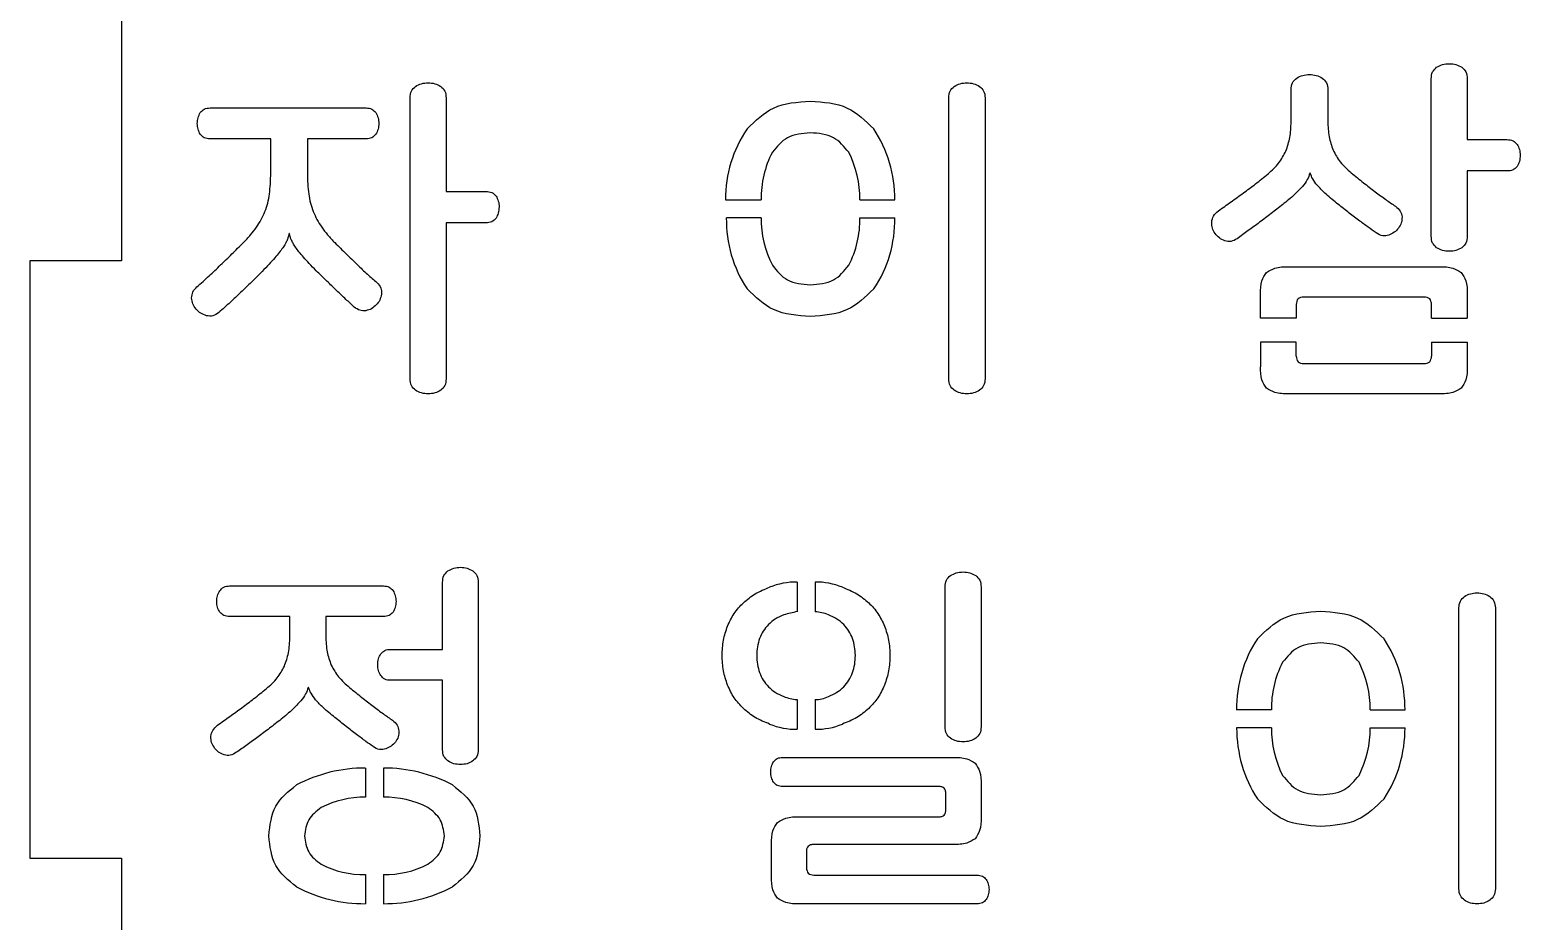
# Model space of a CAD drawing. Header units: millimetres. Extents: x 0 to 106, y 0 to 113.
# Drawn here: x 0 to 49.65, y 27.94 to 57.65 of the extents above; entities that cross this region are included whole.
import ezdxf

# ---------------------------------------------------------------- set-up
doc = ezdxf.new("R2010")
doc.units = ezdxf.units.MM
doc.layers.get('0').update_dxf_attribs({"linetype": 'CONTINUOUS'})

msp = doc.modelspace()

# ---------------------------------------------------------------- linework, layer by layer
for p, q in [((3.05, 61.05), (3.05, 49.95)), ((42.02, 54.58), (42.02, 55.66)), ((43.244, 55.66), (43.244, 54.604)), ((46.688, 50.776), (46.688, 56.02)), ((47.888, 56.02), (47.888, 53.992)), ((12.67, 46.024), (12.67, 55.384)), ((13.87, 55.384), (13.87, 52.264)), ((30.612, 46.024), (30.612, 55.384)), ((31.824, 55.384), (31.824, 46.024)), ((6.01, 55.048), (11.206, 55.048)), ((8.026, 54.016), (6.01, 54.016)), ((8.026, 52.888), (8.026, 54.016)), ((11.206, 54.016), (9.25, 54.016)), ((9.25, 54.016), (9.25, 52.888)), ((47.888, 53.992), (49.208, 53.992)), ((42.656, 52.876), (42.644, 52.876)), ((49.208, 52.948), (47.888, 52.948)), ((47.888, 52.948), (47.888, 50.776)), ((13.87, 52.264), (15.19, 52.264)), ((23.179, 51.988), (24.366, 51.988)), ((27.654, 51.988), (28.815, 51.988)), ((15.19, 51.22), (13.87, 51.22)), ((13.87, 51.22), (13.87, 46.024)), ((24.366, 51.388), (23.205, 51.388)), ((27.654, 51.388), (28.815, 51.388)), ((8.65, 50.86), (8.638, 50.86)), ((3.05, 49.95), (0, 49.95)), ((0, 49.95), (0, 30.05)), ((41.924, 49.756), (46.964, 49.756)), ((41, 48.038), (41, 48.856)), ((46.448, 48.748), (42.44, 48.748)), ((47.888, 48.856), (47.888, 48.038)), ((42.188, 48.496), (42.188, 48.038)), ((46.7, 48.038), (46.7, 48.496)), ((42.188, 48.038), (41, 48.038)), ((46.7, 48.038), (47.888, 48.038)), ((42.188, 47.238), (41, 47.238)), ((41, 47.238), (41, 46.42)), ((42.188, 46.78), (42.188, 47.238)), ((46.7, 47.238), (47.888, 47.238)), ((46.7, 47.238), (46.7, 46.78)), ((47.888, 47.238), (47.888, 46.42)), ((42.44, 46.528), (46.448, 46.528)), ((46.964, 45.52), (41.924, 45.52)), ((13.75, 37.004), (13.75, 39.236)), ((14.938, 39.236), (14.938, 33.656)), ((25.56, 39.249), (25.56, 38.26)), ((26.16, 39.249), (26.16, 38.26)), ((6.658, 39.116), (11.782, 39.116)), ((30.492, 34.424), (30.492, 39.08)), ((31.692, 39.08), (31.692, 34.424)), ((47.612, 29.024), (47.612, 38.384)), ((48.824, 38.384), (48.824, 29.024)), ((8.662, 38.096), (6.658, 38.096)), ((8.662, 37.424), (8.662, 38.096)), ((11.782, 38.096), (9.862, 38.096)), ((9.862, 38.096), (9.862, 37.448)), ((12.022, 37.004), (13.75, 37.004)), ((13.75, 35.972), (12.022, 35.972)), ((13.75, 33.656), (13.75, 35.972)), ((9.286, 35.732), (9.274, 35.732)), ((25.56, 35.328), (25.56, 34.339)), ((26.16, 35.328), (26.16, 34.339)), ((41.366, 34.988), (40.205, 34.988)), ((44.654, 34.988), (45.815, 34.988)), ((41.366, 34.388), (40.205, 34.388)), ((44.654, 34.388), (45.815, 34.388)), ((25.08, 33.404), (30.768, 33.404)), ((11.182, 33.049), (11.182, 32.08)), ((11.782, 33.049), (11.782, 32.08)), ((30.264, 32.432), (25.08, 32.432)), ((31.692, 32.504), (31.692, 31.4)), ((30.516, 31.676), (30.516, 32.192)), ((25.632, 31.424), (30.264, 31.424)), ((24.708, 29.42), (24.708, 30.524)), ((30.768, 30.5), (26.124, 30.5)), ((0, 30.05), (3.05, 30.05)), ((3.05, 30.05), (3.05, 19.95)), ((25.872, 30.248), (25.872, 29.732)), ((11.182, 29.496), (11.182, 28.527)), ((11.782, 29.496), (11.782, 28.527)), ((26.124, 29.48), (31.56, 29.48)), ((31.56, 28.52), (25.632, 28.52))]:
    msp.add_line(p, q)
for centre, radius, start, end in [((27.311, 52.029), 4.131, 145.6908, 180.5723), ((24.518, 52.009), 4.297, -0.2751, 33.143), ((27.576, 52.071), 3.21, 152.1157, 181.4732), ((24.268, 52.029), 3.385, -0.6985, 27.1096), ((27.358, 51.316), 4.154, 179.0106, 213.5962), ((27.718, 51.339), 3.352, 179.1615, 207.2496), ((24.41, 51.313), 3.244, -27.7284, 1.3173), ((24.757, 51.297), 4.059, -34.1531, 1.2852), ((25.546, 36.853), 2.396, 89.676, 112.0251), ((26.172, 36.846), 2.403, 68.0102, 90.2888), ((26.52, 33.17), 5.18, 100.6747, 105.7206), ((26.077, 36.906), 1.356, 67.1235, 86.4813), ((44.423, 35.041), 4.219, 146.6794, 180.7138), ((41.537, 35.014), 4.278, -0.3519, 33.2198), ((44.622, 35.06), 3.257, 152.3289, 181.2601), ((41.245, 35.024), 3.409, -0.6019, 27.013), ((25.716, 36.994), 1.673, 248.9708, 264.634), ((26.15, 36.367), 1.039, 270.5244, 295.8707), ((25.535, 36.676), 2.337, 247.6911, 270.6079), ((26.19, 36.648), 2.309, 269.2524, 292.4486), ((44.565, 34.377), 4.36, 179.855, 212.7518), ((44.763, 34.349), 3.397, 179.3489, 207.0622), ((41.281, 34.344), 3.373, -27.1607, 0.7496), ((41.523, 34.366), 4.292, -33.1624, 0.2945), ((11.177, 28.097), 4.951, 89.9381, 117.5833), ((11.788, 28.102), 4.947, 62.4037, 90.0748), ((11.159, 28.891), 3.189, 89.584, 117.099), ((11.817, 28.891), 3.189, 63.1287, 90.62), ((11.147, 32.684), 3.189, 243.1265, 270.6223), ((11.819, 32.676), 3.181, 269.3415, 296.9097), ((11.138, 33.322), 4.795, 241.9566, 270.522), ((11.8, 33.426), 4.899, 269.7862, 297.7352)]:
    msp.add_arc(centre, radius, start, end)
for points, knots in [([(42.206, 56.044), (42.271, 56.079), (42.404, 56.151), (42.555, 56.159), (42.632, 56.164)], [0, 0, 0, 0, 0.02188613, 0.04473394, 0.04473394, 0.04473394, 0.04473394]), ([(42.632, 56.164), (42.709, 56.159), (42.86, 56.151), (42.993, 56.079), (43.058, 56.044)], [0, 0, 0, 0, 0.02284782, 0.044734, 0.044734, 0.044734, 0.044734]), ([(46.688, 56.02), (46.694, 56.101), (46.704, 56.253), (46.816, 56.356), (46.868, 56.404)], [0, 0, 0, 0, 0.0232398, 0.04387011, 0.04387011, 0.04387011, 0.04387011]), ([(46.868, 56.404), (46.932, 56.439), (47.062, 56.511), (47.211, 56.52), (47.288, 56.524)], [0, 0, 0, 0, 0.02147672, 0.04417588, 0.04417588, 0.04417588, 0.04417588]), ([(47.288, 56.524), (47.365, 56.52), (47.514, 56.511), (47.644, 56.439), (47.708, 56.404)], [0, 0, 0, 0, 0.02269916, 0.04417588, 0.04417588, 0.04417588, 0.04417588]), ([(47.708, 56.404), (47.76, 56.356), (47.872, 56.253), (47.882, 56.101), (47.888, 56.02)], [0, 0, 0, 0, 0.02063028, 0.04387009, 0.04387009, 0.04387009, 0.04387009]), ([(12.67, 55.384), (12.676, 55.465), (12.686, 55.617), (12.798, 55.72), (12.85, 55.768)], [0, 0, 0, 0, 0.02323984, 0.04387017, 0.04387017, 0.04387017, 0.04387017]), ([(12.85, 55.768), (12.914, 55.803), (13.044, 55.875), (13.193, 55.884), (13.27, 55.888)], [0, 0, 0, 0, 0.02147674, 0.04417583, 0.04417583, 0.04417583, 0.04417583]), ([(13.27, 55.888), (13.347, 55.884), (13.496, 55.875), (13.626, 55.803), (13.69, 55.768)], [0, 0, 0, 0, 0.02269916, 0.04417584, 0.04417584, 0.04417584, 0.04417584]), ([(13.69, 55.768), (13.742, 55.72), (13.854, 55.617), (13.864, 55.465), (13.87, 55.384)], [0, 0, 0, 0, 0.02063029, 0.04387014, 0.04387014, 0.04387014, 0.04387014]), ([(30.612, 55.384), (30.618, 55.465), (30.629, 55.618), (30.744, 55.72), (30.798, 55.768)], [0, 0, 0, 0, 0.02326936, 0.04419689, 0.04419689, 0.04419689, 0.04419689]), ([(30.798, 55.768), (30.862, 55.803), (30.991, 55.874), (31.138, 55.883), (31.212, 55.888)], [0, 0, 0, 0, 0.02161299, 0.04356894, 0.04356894, 0.04356894, 0.04356894]), ([(31.212, 55.888), (31.289, 55.883), (31.44, 55.875), (31.573, 55.803), (31.638, 55.768)], [0, 0, 0, 0, 0.02284781, 0.0447339, 0.0447339, 0.0447339, 0.0447339]), ([(31.638, 55.768), (31.692, 55.72), (31.807, 55.618), (31.818, 55.465), (31.824, 55.384)], [0, 0, 0, 0, 0.02092757, 0.04419693, 0.04419693, 0.04419693, 0.04419693]), ([(42.02, 55.66), (42.026, 55.741), (42.037, 55.894), (42.152, 55.996), (42.206, 56.044)], [0, 0, 0, 0, 0.02326932, 0.04419684, 0.04419684, 0.04419684, 0.04419684]), ([(43.058, 56.044), (43.112, 55.996), (43.227, 55.894), (43.238, 55.741), (43.244, 55.66)], [0, 0, 0, 0, 0.02092752, 0.04419684, 0.04419684, 0.04419684, 0.04419684]), ([(23.898, 54.358), (24.173, 54.626), (24.757, 55.193), (25.573, 55.247), (26.004, 55.276)], [0, 0, 0, 0, 0.1115365, 0.2365118, 0.2365118, 0.2365118, 0.2365118]), ([(26.004, 55.276), (26.435, 55.247), (27.253, 55.192), (27.839, 54.626), (28.116, 54.358)], [0, 0, 0, 0, 0.1251227, 0.2370136, 0.2370136, 0.2370136, 0.2370136]), ([(5.578, 54.532), (5.582, 54.597), (5.589, 54.725), (5.65, 54.837), (5.68, 54.892)], [0, 0, 0, 0, 0.01936859, 0.03782836, 0.03782836, 0.03782836, 0.03782836]), ([(5.68, 54.892), (5.721, 54.937), (5.809, 55.034), (5.94, 55.043), (6.01, 55.048)], [0, 0, 0, 0, 0.01775139, 0.03778467, 0.03778467, 0.03778467, 0.03778467]), ([(11.206, 55.048), (11.272, 55.043), (11.4, 55.033), (11.484, 54.937), (11.524, 54.892)], [0, 0, 0, 0, 0.01915132, 0.03667822, 0.03667822, 0.03667822, 0.03667822]), ([(11.524, 54.892), (11.554, 54.837), (11.615, 54.725), (11.622, 54.597), (11.626, 54.532)], [0, 0, 0, 0, 0.01845975, 0.03782834, 0.03782834, 0.03782834, 0.03782834]), ([(5.68, 54.172), (5.65, 54.227), (5.589, 54.339), (5.582, 54.467), (5.578, 54.532)], [0, 0, 0, 0, 0.01845977, 0.03782836, 0.03782836, 0.03782836, 0.03782836]), ([(6.01, 54.016), (5.94, 54.021), (5.809, 54.03), (5.721, 54.127), (5.68, 54.172)], [0, 0, 0, 0, 0.02003328, 0.03778471, 0.03778471, 0.03778471, 0.03778471]), ([(11.524, 54.172), (11.484, 54.127), (11.4, 54.031), (11.272, 54.021), (11.206, 54.016)], [0, 0, 0, 0, 0.01752695, 0.03667826, 0.03667826, 0.03667826, 0.03667826]), ([(11.626, 54.532), (11.622, 54.467), (11.615, 54.339), (11.554, 54.227), (11.524, 54.172)], [0, 0, 0, 0, 0.01936859, 0.03782836, 0.03782836, 0.03782836, 0.03782836]), ([(26.004, 54.22), (25.733, 54.199), (25.218, 54.159), (24.892, 53.761), (24.738, 53.572)], [0, 0, 0, 0, 0.0777563, 0.1478795, 0.1478795, 0.1478795, 0.1478795]), ([(27.282, 53.572), (27.127, 53.761), (26.798, 54.161), (26.278, 54.2), (26.004, 54.22)], [0, 0, 0, 0, 0.0703398, 0.1489765, 0.1489765, 0.1489765, 0.1489765]), ([(41.846, 53.614), (41.897, 53.762), (42.004, 54.075), (42.014, 54.406), (42.02, 54.58)], [0, 0, 0, 0, 0.04671001, 0.09864252, 0.09864252, 0.09864252, 0.09864252]), ([(43.244, 54.604), (43.249, 54.43), (43.26, 54.101), (43.367, 53.791), (43.418, 53.644)], [0, 0, 0, 0, 0.05178307, 0.09806116, 0.09806116, 0.09806116, 0.09806116]), ([(43.418, 53.644), (43.491, 53.508), (43.645, 53.218), (43.893, 53.002), (44.024, 52.888)], [0, 0, 0, 0, 0.04597078, 0.09762593, 0.09762593, 0.09762593, 0.09762593]), ([(49.208, 53.992), (49.281, 53.988), (49.416, 53.98), (49.508, 53.881), (49.55, 53.836)], [0, 0, 0, 0, 0.02091681, 0.03889499, 0.03889499, 0.03889499, 0.03889499]), ([(49.55, 53.836), (49.58, 53.781), (49.641, 53.669), (49.648, 53.541), (49.652, 53.476)], [0, 0, 0, 0, 0.01845975, 0.03782831, 0.03782831, 0.03782831, 0.03782831]), ([(41.252, 52.852), (41.38, 52.967), (41.624, 53.186), (41.775, 53.476), (41.846, 53.614)], [0, 0, 0, 0, 0.05112555, 0.09732802, 0.09732802, 0.09732802, 0.09732802]), ([(49.652, 53.476), (49.649, 53.405), (49.643, 53.271), (49.58, 53.153), (49.55, 53.098)], [0, 0, 0, 0, 0.02100536, 0.03960175, 0.03960175, 0.03960175, 0.03960175]), ([(7.984, 52.18), (7.996, 52.291), (8.022, 52.526), (8.025, 52.763), (8.026, 52.888)], [0, 0, 0, 0, 0.03344867, 0.07096336, 0.07096336, 0.07096336, 0.07096336]), ([(9.25, 52.888), (9.251, 52.763), (9.254, 52.526), (9.28, 52.291), (9.292, 52.18)], [0, 0, 0, 0, 0.03751466, 0.07096336, 0.07096336, 0.07096336, 0.07096336]), ([(40.43, 52.216), (40.566, 52.316), (40.846, 52.521), (41.114, 52.74), (41.252, 52.852)], [0, 0, 0, 0, 0.0507002, 0.1039477, 0.1039477, 0.1039477, 0.1039477]), ([(42.644, 52.876), (42.619, 52.803), (42.563, 52.641), (42.457, 52.506), (42.398, 52.432)], [0, 0, 0, 0, 0.02295201, 0.05108051, 0.05108051, 0.05108051, 0.05108051]), ([(42.89, 52.474), (42.835, 52.542), (42.736, 52.664), (42.681, 52.811), (42.656, 52.876)], [0, 0, 0, 0, 0.02601625, 0.04677594, 0.04677594, 0.04677594, 0.04677594]), ([(44.024, 52.888), (44.159, 52.777), (44.42, 52.563), (44.687, 52.357), (44.816, 52.258)], [0, 0, 0, 0, 0.0525696, 0.1012069, 0.1012069, 0.1012069, 0.1012069]), ([(49.55, 53.098), (49.507, 53.054), (49.414, 52.959), (49.28, 52.952), (49.208, 52.948)], [0, 0, 0, 0, 0.01768858, 0.03857794, 0.03857794, 0.03857794, 0.03857794]), ([(7.834, 51.598), (7.867, 51.691), (7.936, 51.88), (7.968, 52.079), (7.984, 52.18)], [0, 0, 0, 0, 0.02950467, 0.06021696, 0.06021696, 0.06021696, 0.06021696]), ([(9.292, 52.18), (9.308, 52.079), (9.34, 51.88), (9.409, 51.691), (9.442, 51.598)], [0, 0, 0, 0, 0.03071228, 0.06021696, 0.06021696, 0.06021696, 0.06021696]), ([(15.19, 52.264), (15.262, 52.26), (15.396, 52.253), (15.489, 52.158), (15.532, 52.114)], [0, 0, 0, 0, 0.02088936, 0.03857796, 0.03857796, 0.03857796, 0.03857796]), ([(39.596, 51.616), (39.737, 51.718), (40.015, 51.918), (40.293, 52.118), (40.43, 52.216)], [0, 0, 0, 0, 0.0523294, 0.1027403, 0.1027403, 0.1027403, 0.1027403]), ([(42.398, 52.432), (42.312, 52.34), (42.11, 52.123), (41.878, 51.938), (41.744, 51.832)], [0, 0, 0, 0, 0.03765716, 0.08885991, 0.08885991, 0.08885991, 0.08885991]), ([(43.532, 51.88), (43.4, 51.988), (43.173, 52.173), (42.973, 52.386), (42.89, 52.474)], [0, 0, 0, 0, 0.05126623, 0.08754328, 0.08754328, 0.08754328, 0.08754328]), ([(44.816, 52.258), (44.934, 52.169), (45.158, 52.002), (45.39, 51.846), (45.5, 51.772)], [0, 0, 0, 0, 0.044312, 0.08392021, 0.08392021, 0.08392021, 0.08392021]), ([(15.532, 52.114), (15.562, 52.06), (15.624, 51.946), (15.631, 51.816), (15.634, 51.748)], [0, 0, 0, 0, 0.01832335, 0.03843566, 0.03843566, 0.03843566, 0.03843566]), ([(15.634, 51.748), (15.63, 51.68), (15.624, 51.548), (15.562, 51.432), (15.532, 51.376)], [0, 0, 0, 0, 0.02026111, 0.03899434, 0.03899434, 0.03899434, 0.03899434]), ([(41.744, 51.832), (41.614, 51.73), (41.358, 51.53), (41.098, 51.334), (40.97, 51.238)], [0, 0, 0, 0, 0.04959762, 0.09756807, 0.09756807, 0.09756807, 0.09756807]), ([(44.27, 51.31), (44.151, 51.4), (43.904, 51.588), (43.659, 51.78), (43.532, 51.88)], [0, 0, 0, 0, 0.04473168, 0.09325058, 0.09325058, 0.09325058, 0.09325058]), ([(45.5, 51.772), (45.56, 51.723), (45.674, 51.63), (45.702, 51.486), (45.716, 51.418)], [0, 0, 0, 0, 0.0223822, 0.04264113, 0.04264113, 0.04264113, 0.04264113]), ([(7.552, 51.076), (7.607, 51.16), (7.716, 51.326), (7.795, 51.508), (7.834, 51.598)], [0, 0, 0, 0, 0.03009955, 0.05942369, 0.05942369, 0.05942369, 0.05942369]), ([(9.442, 51.598), (9.481, 51.508), (9.56, 51.326), (9.669, 51.16), (9.724, 51.076)], [0, 0, 0, 0, 0.02932408, 0.05942367, 0.05942367, 0.05942367, 0.05942367]), ([(15.532, 51.376), (15.49, 51.331), (15.398, 51.232), (15.263, 51.224), (15.19, 51.22)], [0, 0, 0, 0, 0.01797814, 0.03889495, 0.03889495, 0.03889495, 0.03889495]), ([(39.374, 51.244), (39.387, 51.315), (39.414, 51.466), (39.533, 51.564), (39.596, 51.616)], [0, 0, 0, 0, 0.020934, 0.04459265, 0.04459265, 0.04459265, 0.04459265]), ([(39.488, 50.86), (39.453, 50.918), (39.383, 51.037), (39.377, 51.174), (39.374, 51.244)], [0, 0, 0, 0, 0.02005798, 0.04061673, 0.04061673, 0.04061673, 0.04061673]), ([(40.97, 51.238), (40.845, 51.145), (40.596, 50.961), (40.345, 50.781), (40.22, 50.692)], [0, 0, 0, 0, 0.04677165, 0.09277104, 0.09277104, 0.09277104, 0.09277104]), ([(44.852, 50.884), (44.763, 50.947), (44.567, 51.087), (44.375, 51.231), (44.27, 51.31)], [0, 0, 0, 0, 0.03267733, 0.07212764, 0.07212764, 0.07212764, 0.07212764]), ([(45.716, 51.418), (45.714, 51.35), (45.71, 51.212), (45.634, 51.098), (45.596, 51.04)], [0, 0, 0, 0, 0.02009381, 0.04036156, 0.04036156, 0.04036156, 0.04036156]), ([(7.114, 50.56), (7.197, 50.645), (7.354, 50.808), (7.488, 50.99), (7.552, 51.076)], [0, 0, 0, 0, 0.03555889, 0.06775163, 0.06775163, 0.06775163, 0.06775163]), ([(8.638, 50.86), (8.629, 50.824), (8.611, 50.751), (8.585, 50.68), (8.572, 50.644)], [0, 0, 0, 0, 0.01116972, 0.02260225, 0.02260225, 0.02260225, 0.02260225]), ([(8.71, 50.656), (8.696, 50.691), (8.668, 50.756), (8.656, 50.827), (8.65, 50.86)], [0, 0, 0, 0, 0.01120087, 0.02132118, 0.02132118, 0.02132118, 0.02132118]), ([(8.854, 50.404), (8.825, 50.448), (8.772, 50.53), (8.729, 50.617), (8.71, 50.656)], [0, 0, 0, 0, 0.01589999, 0.02904878, 0.02904878, 0.02904878, 0.02904878]), ([(9.724, 51.076), (9.788, 50.99), (9.922, 50.808), (10.079, 50.645), (10.162, 50.56)], [0, 0, 0, 0, 0.03219273, 0.06775163, 0.06775163, 0.06775163, 0.06775163]), ([(39.812, 50.62), (39.748, 50.648), (39.621, 50.702), (39.532, 50.808), (39.488, 50.86)], [0, 0, 0, 0, 0.02066518, 0.04081885, 0.04081885, 0.04081885, 0.04081885]), ([(40.22, 50.692), (40.154, 50.652), (40.026, 50.577), (39.881, 50.606), (39.812, 50.62)], [0, 0, 0, 0, 0.02229709, 0.04277633, 0.04277633, 0.04277633, 0.04277633]), ([(45.278, 50.806), (45.208, 50.792), (45.057, 50.76), (44.924, 50.841), (44.852, 50.884)], [0, 0, 0, 0, 0.02064227, 0.04475173, 0.04475173, 0.04475173, 0.04475173]), ([(45.596, 51.04), (45.552, 50.991), (45.462, 50.891), (45.34, 50.835), (45.278, 50.806)], [0, 0, 0, 0, 0.01951729, 0.03985658, 0.03985658, 0.03985658, 0.03985658]), ([(46.868, 50.392), (46.816, 50.44), (46.704, 50.543), (46.694, 50.695), (46.688, 50.776)], [0, 0, 0, 0, 0.02063032, 0.04387013, 0.04387013, 0.04387013, 0.04387013]), ([(47.888, 50.776), (47.882, 50.695), (47.872, 50.543), (47.76, 50.44), (47.708, 50.392)], [0, 0, 0, 0, 0.02323986, 0.04387017, 0.04387017, 0.04387017, 0.04387017]), ([(6.358, 49.816), (6.483, 49.938), (6.737, 50.184), (6.987, 50.434), (7.114, 50.56)], [0, 0, 0, 0, 0.0524005, 0.1060703, 0.1060703, 0.1060703, 0.1060703]), ([(8.428, 50.392), (8.389, 50.34), (8.305, 50.225), (8.214, 50.115), (8.164, 50.056)], [0, 0, 0, 0, 0.01949999, 0.04273979, 0.04273979, 0.04273979, 0.04273979]), ([(8.572, 50.644), (8.554, 50.604), (8.514, 50.516), (8.459, 50.436), (8.428, 50.392)], [0, 0, 0, 0, 0.01301463, 0.02907513, 0.02907513, 0.02907513, 0.02907513]), ([(9.118, 50.074), (9.067, 50.132), (8.973, 50.237), (8.891, 50.352), (8.854, 50.404)], [0, 0, 0, 0, 0.02308683, 0.04228741, 0.04228741, 0.04228741, 0.04228741]), ([(10.162, 50.56), (10.288, 50.435), (10.534, 50.189), (10.784, 49.947), (10.906, 49.828)], [0, 0, 0, 0, 0.0532456, 0.1043734, 0.1043734, 0.1043734, 0.1043734]), ([(47.288, 50.272), (47.211, 50.276), (47.062, 50.285), (46.932, 50.357), (46.868, 50.392)], [0, 0, 0, 0, 0.02269916, 0.04417583, 0.04417583, 0.04417583, 0.04417583]), ([(47.708, 50.392), (47.644, 50.357), (47.514, 50.285), (47.365, 50.276), (47.288, 50.272)], [0, 0, 0, 0, 0.02147675, 0.04417584, 0.04417584, 0.04417584, 0.04417584]), ([(5.566, 49.084), (5.703, 49.206), (5.971, 49.446), (6.231, 49.694), (6.358, 49.816)], [0, 0, 0, 0, 0.0550113, 0.1078531, 0.1078531, 0.1078531, 0.1078531]), ([(8.164, 50.056), (8.102, 49.985), (7.965, 49.829), (7.818, 49.681), (7.738, 49.6)], [0, 0, 0, 0, 0.02815247, 0.06241594, 0.06241594, 0.06241594, 0.06241594]), ([(9.538, 49.624), (9.461, 49.705), (9.319, 49.854), (9.181, 50.005), (9.118, 50.074)], [0, 0, 0, 0, 0.03363649, 0.06155624, 0.06155624, 0.06155624, 0.06155624]), ([(10.906, 49.828), (11.02, 49.719), (11.235, 49.513), (11.46, 49.319), (11.566, 49.228)], [0, 0, 0, 0, 0.04732875, 0.08920964, 0.08920964, 0.08920964, 0.08920964]), ([(24.738, 49.804), (24.892, 49.615), (25.218, 49.217), (25.733, 49.177), (26.004, 49.156)], [0, 0, 0, 0, 0.0701232, 0.1478795, 0.1478795, 0.1478795, 0.1478795]), ([(26.004, 49.156), (26.278, 49.176), (26.798, 49.215), (27.127, 49.615), (27.282, 49.804)], [0, 0, 0, 0, 0.0786367, 0.1489765, 0.1489765, 0.1489765, 0.1489765]), ([(41.198, 49.564), (41.289, 49.62), (41.51, 49.754), (41.771, 49.755), (41.924, 49.756)], [0, 0, 0, 0, 0.03153032, 0.07633816, 0.07633816, 0.07633816, 0.07633816]), ([(46.964, 49.756), (47.117, 49.755), (47.378, 49.754), (47.599, 49.62), (47.69, 49.564)], [0, 0, 0, 0, 0.04480784, 0.07633817, 0.07633817, 0.07633817, 0.07633817]), ([(7.738, 49.6), (7.619, 49.482), (7.385, 49.248), (7.147, 49.018), (7.03, 48.904)], [0, 0, 0, 0, 0.05027576, 0.0992824, 0.0992824, 0.0992824, 0.0992824]), ([(10.228, 48.958), (10.117, 49.064), (9.887, 49.286), (9.657, 49.508), (9.538, 49.624)], [0, 0, 0, 0, 0.04604046, 0.09589874, 0.09589874, 0.09589874, 0.09589874]), ([(11.566, 49.228), (11.617, 49.171), (11.717, 49.062), (11.716, 48.915), (11.716, 48.844)], [0, 0, 0, 0, 0.02205818, 0.04258187, 0.04258187, 0.04258187, 0.04258187]), ([(41, 48.856), (41.001, 49.006), (41.003, 49.262), (41.141, 49.475), (41.198, 49.564)], [0, 0, 0, 0, 0.04378068, 0.07485826, 0.07485826, 0.07485826, 0.07485826]), ([(47.69, 49.564), (47.747, 49.475), (47.885, 49.262), (47.887, 49.006), (47.888, 48.856)], [0, 0, 0, 0, 0.03107756, 0.07485824, 0.07485824, 0.07485824, 0.07485824]), ([(5.392, 48.718), (5.399, 48.787), (5.413, 48.929), (5.514, 49.031), (5.566, 49.084)], [0, 0, 0, 0, 0.02006301, 0.04163905, 0.04163905, 0.04163905, 0.04163905]), ([(5.542, 48.34), (5.5, 48.397), (5.416, 48.51), (5.4, 48.649), (5.392, 48.718)], [0, 0, 0, 0, 0.02094102, 0.04129794, 0.04129794, 0.04129794, 0.04129794]), ([(7.03, 48.904), (6.912, 48.791), (6.672, 48.563), (6.424, 48.343), (6.298, 48.232)], [0, 0, 0, 0, 0.04902502, 0.09937587, 0.09937587, 0.09937587, 0.09937587]), ([(10.81, 48.412), (10.717, 48.497), (10.521, 48.677), (10.329, 48.861), (10.228, 48.958)], [0, 0, 0, 0, 0.03778872, 0.07980422, 0.07980422, 0.07980422, 0.07980422]), ([(11.716, 48.844), (11.702, 48.775), (11.674, 48.641), (11.585, 48.536), (11.542, 48.484)], [0, 0, 0, 0, 0.02064614, 0.0405419, 0.0405419, 0.0405419, 0.0405419]), ([(26.004, 48.1), (25.573, 48.129), (24.757, 48.183), (24.173, 48.75), (23.898, 49.018)], [0, 0, 0, 0, 0.1249753, 0.2365118, 0.2365118, 0.2365118, 0.2365118]), ([(28.116, 49.018), (27.839, 48.75), (27.253, 48.184), (26.435, 48.129), (26.004, 48.1)], [0, 0, 0, 0, 0.1118909, 0.2370136, 0.2370136, 0.2370136, 0.2370136]), ([(42.44, 48.748), (42.367, 48.738), (42.22, 48.716), (42.199, 48.57), (42.188, 48.496)], [0, 0, 0, 0, 0.01992232, 0.03984471, 0.03984471, 0.03984471, 0.03984471]), ([(5.89, 48.124), (5.822, 48.147), (5.69, 48.193), (5.59, 48.292), (5.542, 48.34)], [0, 0, 0, 0, 0.02123227, 0.04143944, 0.04143944, 0.04143944, 0.04143944]), ([(6.298, 48.232), (6.235, 48.185), (6.112, 48.095), (5.962, 48.115), (5.89, 48.124)], [0, 0, 0, 0, 0.02269912, 0.04370126, 0.04370126, 0.04370126, 0.04370126]), ([(11.194, 48.292), (11.126, 48.289), (10.984, 48.283), (10.87, 48.368), (10.81, 48.412)], [0, 0, 0, 0, 0.01983639, 0.04134452, 0.04134452, 0.04134452, 0.04134452]), ([(11.542, 48.484), (11.492, 48.437), (11.392, 48.344), (11.26, 48.309), (11.194, 48.292)], [0, 0, 0, 0, 0.02028712, 0.0403064, 0.0403064, 0.0403064, 0.0403064]), ([(42.188, 46.78), (42.199, 46.707), (42.22, 46.559), (42.367, 46.539), (42.44, 46.528)], [0, 0, 0, 0, 0.01992238, 0.03984473, 0.03984473, 0.03984473, 0.03984473]), ([(41.198, 45.712), (41.141, 45.801), (41.003, 46.014), (41.001, 46.27), (41, 46.42)], [0, 0, 0, 0, 0.03107762, 0.07485831, 0.07485831, 0.07485831, 0.07485831]), ([(47.888, 46.42), (47.887, 46.27), (47.885, 46.014), (47.747, 45.801), (47.69, 45.712)], [0, 0, 0, 0, 0.04378068, 0.07485832, 0.07485832, 0.07485832, 0.07485832]), ([(12.85, 45.64), (12.798, 45.688), (12.686, 45.791), (12.676, 45.943), (12.67, 46.024)], [0, 0, 0, 0, 0.02063028, 0.04387009, 0.04387009, 0.04387009, 0.04387009]), ([(13.87, 46.024), (13.864, 45.943), (13.854, 45.791), (13.742, 45.688), (13.69, 45.64)], [0, 0, 0, 0, 0.0232398, 0.04387011, 0.04387011, 0.04387011, 0.04387011]), ([(30.798, 45.64), (30.744, 45.688), (30.629, 45.79), (30.618, 45.943), (30.612, 46.024)], [0, 0, 0, 0, 0.02092752, 0.04419684, 0.04419684, 0.04419684, 0.04419684]), ([(31.824, 46.024), (31.818, 45.943), (31.807, 45.79), (31.692, 45.688), (31.638, 45.64)], [0, 0, 0, 0, 0.02326932, 0.04419688, 0.04419688, 0.04419688, 0.04419688]), ([(41.924, 45.52), (41.771, 45.521), (41.51, 45.522), (41.289, 45.656), (41.198, 45.712)], [0, 0, 0, 0, 0.04480784, 0.07633816, 0.07633816, 0.07633816, 0.07633816]), ([(47.69, 45.712), (47.599, 45.656), (47.378, 45.522), (47.117, 45.521), (46.964, 45.52)], [0, 0, 0, 0, 0.0315303, 0.07633819, 0.07633819, 0.07633819, 0.07633819]), ([(13.27, 45.52), (13.193, 45.524), (13.044, 45.533), (12.914, 45.605), (12.85, 45.64)], [0, 0, 0, 0, 0.02269914, 0.04417586, 0.04417586, 0.04417586, 0.04417586]), ([(13.69, 45.64), (13.626, 45.605), (13.496, 45.533), (13.347, 45.524), (13.27, 45.52)], [0, 0, 0, 0, 0.02147672, 0.04417582, 0.04417582, 0.04417582, 0.04417582]), ([(31.212, 45.52), (31.138, 45.525), (30.991, 45.534), (30.862, 45.605), (30.798, 45.64)], [0, 0, 0, 0, 0.02195594, 0.04356897, 0.04356897, 0.04356897, 0.04356897]), ([(31.638, 45.64), (31.573, 45.605), (31.44, 45.533), (31.289, 45.525), (31.212, 45.52)], [0, 0, 0, 0, 0.02188608, 0.0447339, 0.0447339, 0.0447339, 0.0447339]), ([(13.93, 39.62), (13.994, 39.655), (14.124, 39.727), (14.273, 39.736), (14.35, 39.74)], [0, 0, 0, 0, 0.02147677, 0.04417587, 0.04417587, 0.04417587, 0.04417587]), ([(14.35, 39.74), (14.424, 39.735), (14.569, 39.726), (14.695, 39.655), (14.758, 39.62)], [0, 0, 0, 0, 0.02180741, 0.04301212, 0.04301212, 0.04301212, 0.04301212]), ([(13.75, 39.236), (13.756, 39.317), (13.766, 39.469), (13.878, 39.572), (13.93, 39.62)], [0, 0, 0, 0, 0.0232398, 0.04387011, 0.04387011, 0.04387011, 0.04387011]), ([(14.758, 39.62), (14.81, 39.572), (14.922, 39.469), (14.932, 39.317), (14.938, 39.236)], [0, 0, 0, 0, 0.02063028, 0.04387008, 0.04387008, 0.04387008, 0.04387008]), ([(30.492, 39.08), (30.498, 39.161), (30.508, 39.313), (30.62, 39.416), (30.672, 39.464)], [0, 0, 0, 0, 0.02323989, 0.04387023, 0.04387023, 0.04387023, 0.04387023]), ([(30.672, 39.464), (30.736, 39.499), (30.866, 39.571), (31.015, 39.58), (31.092, 39.584)], [0, 0, 0, 0, 0.02147668, 0.04417584, 0.04417584, 0.04417584, 0.04417584]), ([(31.092, 39.584), (31.169, 39.58), (31.318, 39.571), (31.448, 39.499), (31.512, 39.464)], [0, 0, 0, 0, 0.02269916, 0.04417584, 0.04417584, 0.04417584, 0.04417584]), ([(31.512, 39.464), (31.564, 39.416), (31.676, 39.313), (31.686, 39.161), (31.692, 39.08)], [0, 0, 0, 0, 0.0206303, 0.0438702, 0.0438702, 0.0438702, 0.0438702]), ([(6.226, 38.6), (6.23, 38.665), (6.237, 38.793), (6.298, 38.905), (6.328, 38.96)], [0, 0, 0, 0, 0.01936862, 0.03782836, 0.03782836, 0.03782836, 0.03782836]), ([(6.328, 38.96), (6.369, 39.005), (6.457, 39.102), (6.588, 39.111), (6.658, 39.116)], [0, 0, 0, 0, 0.01775139, 0.03778467, 0.03778467, 0.03778467, 0.03778467]), ([(11.782, 39.116), (11.848, 39.111), (11.976, 39.101), (12.06, 39.005), (12.1, 38.96)], [0, 0, 0, 0, 0.01915132, 0.03667818, 0.03667818, 0.03667818, 0.03667818]), ([(12.1, 38.96), (12.13, 38.905), (12.191, 38.793), (12.198, 38.665), (12.202, 38.6)], [0, 0, 0, 0, 0.01845975, 0.03782837, 0.03782837, 0.03782837, 0.03782837]), ([(23.772, 38.558), (23.899, 38.663), (24.163, 38.882), (24.482, 39.008), (24.648, 39.074)], [0, 0, 0, 0, 0.04908, 0.1022376, 0.1022376, 0.1022376, 0.1022376]), ([(27.072, 39.074), (27.238, 39.008), (27.557, 38.882), (27.821, 38.663), (27.948, 38.558)], [0, 0, 0, 0, 0.0531576, 0.1022376, 0.1022376, 0.1022376, 0.1022376]), ([(47.612, 38.384), (47.618, 38.465), (47.629, 38.618), (47.744, 38.72), (47.798, 38.768)], [0, 0, 0, 0, 0.02326936, 0.04419689, 0.04419689, 0.04419689, 0.04419689]), ([(47.798, 38.768), (47.862, 38.803), (47.991, 38.874), (48.138, 38.883), (48.212, 38.888)], [0, 0, 0, 0, 0.02161299, 0.04356894, 0.04356894, 0.04356894, 0.04356894]), ([(48.212, 38.888), (48.289, 38.883), (48.44, 38.875), (48.573, 38.803), (48.638, 38.768)], [0, 0, 0, 0, 0.02284781, 0.0447339, 0.0447339, 0.0447339, 0.0447339]), ([(48.638, 38.768), (48.692, 38.72), (48.807, 38.618), (48.818, 38.465), (48.824, 38.384)], [0, 0, 0, 0, 0.02092757, 0.04419693, 0.04419693, 0.04419693, 0.04419693]), ([(6.328, 38.246), (6.298, 38.299), (6.237, 38.409), (6.23, 38.535), (6.226, 38.6)], [0, 0, 0, 0, 0.01805117, 0.03727106, 0.03727106, 0.03727106, 0.03727106]), ([(6.658, 38.096), (6.589, 38.1), (6.459, 38.109), (6.37, 38.202), (6.328, 38.246)], [0, 0, 0, 0, 0.02000462, 0.03746271, 0.03746271, 0.03746271, 0.03746271]), ([(12.1, 38.246), (12.06, 38.202), (11.974, 38.11), (11.848, 38.101), (11.782, 38.096)], [0, 0, 0, 0, 0.01722973, 0.03635107, 0.03635107, 0.03635107, 0.03635107]), ([(12.202, 38.6), (12.198, 38.535), (12.191, 38.409), (12.13, 38.299), (12.1, 38.246)], [0, 0, 0, 0, 0.0192199, 0.03727107, 0.03727107, 0.03727107, 0.03727107]), ([(23.244, 37.778), (23.311, 37.923), (23.444, 38.212), (23.663, 38.443), (23.772, 38.558)], [0, 0, 0, 0, 0.04750622, 0.09475408, 0.09475408, 0.09475408, 0.09475408]), ([(27.948, 38.558), (28.057, 38.443), (28.276, 38.212), (28.409, 37.923), (28.476, 37.778)], [0, 0, 0, 0, 0.04724786, 0.09475408, 0.09475408, 0.09475408, 0.09475408]), ([(40.898, 37.358), (41.173, 37.626), (41.757, 38.193), (42.573, 38.247), (43.004, 38.276)], [0, 0, 0, 0, 0.1115365, 0.2365118, 0.2365118, 0.2365118, 0.2365118]), ([(43.004, 38.276), (43.435, 38.247), (44.253, 38.192), (44.839, 37.626), (45.116, 37.358)], [0, 0, 0, 0, 0.1251227, 0.2370136, 0.2370136, 0.2370136, 0.2370136]), ([(23.064, 36.8), (23.071, 36.971), (23.084, 37.306), (23.192, 37.623), (23.244, 37.778)], [0, 0, 0, 0, 0.0510487, 0.09990104, 0.09990104, 0.09990104, 0.09990104]), ([(24.606, 37.832), (24.544, 37.762), (24.421, 37.621), (24.348, 37.45), (24.312, 37.364)], [0, 0, 0, 0, 0.0278778, 0.05558395, 0.05558395, 0.05558395, 0.05558395]), ([(25.116, 38.156), (25.018, 38.114), (24.831, 38.033), (24.679, 37.897), (24.606, 37.832)], [0, 0, 0, 0, 0.03166278, 0.06078174, 0.06078174, 0.06078174, 0.06078174]), ([(27.114, 37.832), (27.041, 37.897), (26.889, 38.033), (26.702, 38.114), (26.604, 38.156)], [0, 0, 0, 0, 0.02911896, 0.06078174, 0.06078174, 0.06078174, 0.06078174]), ([(27.408, 37.364), (27.372, 37.45), (27.299, 37.621), (27.176, 37.762), (27.114, 37.832)], [0, 0, 0, 0, 0.02770614, 0.05558395, 0.05558395, 0.05558395, 0.05558395]), ([(28.476, 37.778), (28.528, 37.623), (28.636, 37.306), (28.649, 36.971), (28.656, 36.8)], [0, 0, 0, 0, 0.04885233, 0.09990103, 0.09990103, 0.09990103, 0.09990103]), ([(8.482, 36.44), (8.534, 36.587), (8.648, 36.904), (8.657, 37.242), (8.662, 37.424)], [0, 0, 0, 0, 0.046407, 0.1005942, 0.1005942, 0.1005942, 0.1005942]), ([(9.862, 37.448), (9.867, 37.269), (9.877, 36.935), (9.99, 36.622), (10.042, 36.476)], [0, 0, 0, 0, 0.05329033, 0.09941038, 0.09941038, 0.09941038, 0.09941038]), ([(24.312, 37.364), (24.284, 37.274), (24.227, 37.09), (24.22, 36.898), (24.216, 36.8)], [0, 0, 0, 0, 0.02823349, 0.05743229, 0.05743229, 0.05743229, 0.05743229]), ([(27.504, 36.8), (27.5, 36.898), (27.493, 37.09), (27.436, 37.274), (27.408, 37.364)], [0, 0, 0, 0, 0.02919878, 0.0574323, 0.0574323, 0.0574323, 0.0574323]), ([(11.59, 36.488), (11.593, 36.556), (11.6, 36.686), (11.662, 36.8), (11.692, 36.854)], [0, 0, 0, 0, 0.02011231, 0.03843566, 0.03843566, 0.03843566, 0.03843566]), ([(11.692, 36.854), (11.734, 36.898), (11.823, 36.991), (11.953, 37), (12.022, 37.004)], [0, 0, 0, 0, 0.01745811, 0.03746272, 0.03746272, 0.03746272, 0.03746272]), ([(23.244, 35.816), (23.192, 35.973), (23.084, 36.292), (23.071, 36.629), (23.064, 36.8)], [0, 0, 0, 0, 0.049285, 0.1004832, 0.1004832, 0.1004832, 0.1004832]), ([(24.216, 36.8), (24.22, 36.702), (24.227, 36.508), (24.284, 36.322), (24.312, 36.23)], [0, 0, 0, 0, 0.02934832, 0.05801718, 0.05801718, 0.05801718, 0.05801718]), ([(27.408, 36.23), (27.436, 36.322), (27.493, 36.508), (27.5, 36.702), (27.504, 36.8)], [0, 0, 0, 0, 0.02866887, 0.05801719, 0.05801719, 0.05801719, 0.05801719]), ([(28.656, 36.8), (28.649, 36.629), (28.636, 36.292), (28.528, 35.973), (28.476, 35.816)], [0, 0, 0, 0, 0.0511982, 0.1004832, 0.1004832, 0.1004832, 0.1004832]), ([(43.004, 37.22), (42.733, 37.199), (42.218, 37.159), (41.892, 36.761), (41.738, 36.572)], [0, 0, 0, 0, 0.0777563, 0.1478795, 0.1478795, 0.1478795, 0.1478795]), ([(44.282, 36.572), (44.127, 36.761), (43.798, 37.161), (43.278, 37.2), (43.004, 37.22)], [0, 0, 0, 0, 0.0703398, 0.1489765, 0.1489765, 0.1489765, 0.1489765]), ([(7.882, 35.696), (8.01, 35.81), (8.252, 36.024), (8.408, 36.307), (8.482, 36.44)], [0, 0, 0, 0, 0.05091169, 0.09619481, 0.09619481, 0.09619481, 0.09619481]), ([(10.042, 36.476), (10.117, 36.343), (10.276, 36.058), (10.523, 35.845), (10.654, 35.732)], [0, 0, 0, 0, 0.04544282, 0.09699483, 0.09699483, 0.09699483, 0.09699483]), ([(11.692, 36.128), (11.662, 36.183), (11.601, 36.295), (11.594, 36.423), (11.59, 36.488)], [0, 0, 0, 0, 0.01845975, 0.03782831, 0.03782831, 0.03782831, 0.03782831]), ([(12.022, 35.972), (11.952, 35.977), (11.821, 35.986), (11.733, 36.083), (11.692, 36.128)], [0, 0, 0, 0, 0.02003327, 0.0377847, 0.0377847, 0.0377847, 0.0377847]), ([(23.772, 35.03), (23.663, 35.146), (23.443, 35.378), (23.311, 35.67), (23.244, 35.816)], [0, 0, 0, 0, 0.04736224, 0.09526676, 0.09526676, 0.09526676, 0.09526676]), ([(24.312, 36.23), (24.348, 36.143), (24.42, 35.969), (24.544, 35.827), (24.606, 35.756)], [0, 0, 0, 0, 0.02811133, 0.0561071, 0.0561071, 0.0561071, 0.0561071]), ([(24.606, 35.756), (24.679, 35.691), (24.831, 35.555), (25.018, 35.474), (25.116, 35.432)], [0, 0, 0, 0, 0.02911894, 0.06078173, 0.06078173, 0.06078173, 0.06078173]), ([(26.604, 35.432), (26.702, 35.474), (26.889, 35.555), (27.041, 35.691), (27.114, 35.756)], [0, 0, 0, 0, 0.0316628, 0.06078173, 0.06078173, 0.06078173, 0.06078173]), ([(27.114, 35.756), (27.176, 35.827), (27.3, 35.969), (27.372, 36.143), (27.408, 36.23)], [0, 0, 0, 0, 0.02799578, 0.0561071, 0.0561071, 0.0561071, 0.0561071]), ([(28.476, 35.816), (28.409, 35.67), (28.277, 35.378), (28.057, 35.146), (27.948, 35.03)], [0, 0, 0, 0, 0.04790452, 0.09526676, 0.09526676, 0.09526676, 0.09526676]), ([(7.066, 35.06), (7.201, 35.16), (7.478, 35.365), (7.745, 35.584), (7.882, 35.696)], [0, 0, 0, 0, 0.0503402, 0.1034706, 0.1034706, 0.1034706, 0.1034706]), ([(9.028, 35.288), (8.942, 35.195), (8.739, 34.976), (8.508, 34.786), (8.374, 34.676)], [0, 0, 0, 0, 0.03787285, 0.0896602, 0.0896602, 0.0896602, 0.0896602]), ([(9.274, 35.732), (9.249, 35.659), (9.193, 35.497), (9.087, 35.362), (9.028, 35.288)], [0, 0, 0, 0, 0.02295197, 0.05108049, 0.05108049, 0.05108049, 0.05108049]), ([(9.52, 35.324), (9.465, 35.394), (9.367, 35.518), (9.311, 35.666), (9.286, 35.732)], [0, 0, 0, 0, 0.02638339, 0.04728084, 0.04728084, 0.04728084, 0.04728084]), ([(10.162, 34.736), (10.029, 34.841), (9.801, 35.022), (9.603, 35.235), (9.52, 35.324)], [0, 0, 0, 0, 0.05078007, 0.08716455, 0.08716455, 0.08716455, 0.08716455]), ([(10.654, 35.732), (10.789, 35.621), (11.047, 35.409), (11.313, 35.205), (11.44, 35.108)], [0, 0, 0, 0, 0.0523586, 0.1003645, 0.1003645, 0.1003645, 0.1003645]), ([(6.25, 34.472), (6.388, 34.571), (6.661, 34.766), (6.932, 34.963), (7.066, 35.06)], [0, 0, 0, 0, 0.0509514, 0.1005786, 0.1005786, 0.1005786, 0.1005786]), ([(11.44, 35.108), (11.554, 35.022), (11.766, 34.863), (11.982, 34.711), (12.082, 34.64)], [0, 0, 0, 0, 0.0427805, 0.0794508, 0.0794508, 0.0794508, 0.0794508]), ([(24.648, 34.514), (24.482, 34.58), (24.163, 34.706), (23.899, 34.925), (23.772, 35.03)], [0, 0, 0, 0, 0.0531576, 0.1022376, 0.1022376, 0.1022376, 0.1022376]), ([(27.948, 35.03), (27.821, 34.925), (27.557, 34.706), (27.238, 34.58), (27.072, 34.514)], [0, 0, 0, 0, 0.04908, 0.1022376, 0.1022376, 0.1022376, 0.1022376]), ([(6.034, 34.106), (6.048, 34.175), (6.077, 34.322), (6.19, 34.42), (6.25, 34.472)], [0, 0, 0, 0, 0.0205456, 0.04358173, 0.04358173, 0.04358173, 0.04358173]), ([(8.374, 34.676), (8.244, 34.575), (7.99, 34.376), (7.732, 34.183), (7.606, 34.088)], [0, 0, 0, 0, 0.04938716, 0.09672734, 0.09672734, 0.09672734, 0.09672734]), ([(10.888, 34.166), (10.77, 34.256), (10.526, 34.443), (10.286, 34.636), (10.162, 34.736)], [0, 0, 0, 0, 0.04449364, 0.09230623, 0.09230623, 0.09230623, 0.09230623]), ([(12.082, 34.64), (12.142, 34.589), (12.253, 34.494), (12.284, 34.352), (12.298, 34.286)], [0, 0, 0, 0, 0.02281631, 0.04250292, 0.04250292, 0.04250292, 0.04250292]), ([(12.298, 34.286), (12.295, 34.22), (12.29, 34.083), (12.216, 33.968), (12.178, 33.908)], [0, 0, 0, 0, 0.01949826, 0.04029641, 0.04029641, 0.04029641, 0.04029641]), ([(30.672, 34.04), (30.62, 34.088), (30.508, 34.191), (30.498, 34.343), (30.492, 34.424)], [0, 0, 0, 0, 0.02063028, 0.04387015, 0.04387015, 0.04387015, 0.04387015]), ([(31.692, 34.424), (31.686, 34.343), (31.676, 34.191), (31.564, 34.088), (31.512, 34.04)], [0, 0, 0, 0, 0.02323986, 0.04387017, 0.04387017, 0.04387017, 0.04387017]), ([(6.154, 33.716), (6.116, 33.777), (6.041, 33.896), (6.036, 34.037), (6.034, 34.106)], [0, 0, 0, 0, 0.02106474, 0.04145642, 0.04145642, 0.04145642, 0.04145642]), ([(7.606, 34.088), (7.484, 33.998), (7.247, 33.823), (7.004, 33.655), (6.886, 33.572)], [0, 0, 0, 0, 0.04530394, 0.0885841, 0.0885841, 0.0885841, 0.0885841]), ([(11.434, 33.764), (11.354, 33.821), (11.171, 33.953), (10.99, 34.089), (10.888, 34.166)], [0, 0, 0, 0, 0.02943439, 0.06780456, 0.06780456, 0.06780456, 0.06780456]), ([(11.86, 33.686), (11.79, 33.672), (11.639, 33.64), (11.506, 33.721), (11.434, 33.764)], [0, 0, 0, 0, 0.02064233, 0.04475173, 0.04475173, 0.04475173, 0.04475173]), ([(12.178, 33.908), (12.134, 33.862), (12.042, 33.768), (11.922, 33.714), (11.86, 33.686)], [0, 0, 0, 0, 0.01889887, 0.03909598, 0.03909598, 0.03909598, 0.03909598]), ([(31.092, 33.92), (31.015, 33.924), (30.866, 33.933), (30.736, 34.005), (30.672, 34.04)], [0, 0, 0, 0, 0.02269916, 0.04417585, 0.04417585, 0.04417585, 0.04417585]), ([(31.512, 34.04), (31.448, 34.005), (31.318, 33.933), (31.169, 33.924), (31.092, 33.92)], [0, 0, 0, 0, 0.02147675, 0.04417585, 0.04417585, 0.04417585, 0.04417585]), ([(6.472, 33.488), (6.407, 33.514), (6.283, 33.565), (6.196, 33.667), (6.154, 33.716)], [0, 0, 0, 0, 0.02066135, 0.03964748, 0.03964748, 0.03964748, 0.03964748]), ([(6.886, 33.572), (6.819, 33.529), (6.692, 33.446), (6.543, 33.475), (6.472, 33.488)], [0, 0, 0, 0, 0.02281035, 0.04371424, 0.04371424, 0.04371424, 0.04371424]), ([(13.93, 33.284), (13.878, 33.331), (13.768, 33.43), (13.756, 33.579), (13.75, 33.656)], [0, 0, 0, 0, 0.02040438, 0.04276199, 0.04276199, 0.04276199, 0.04276199]), ([(14.35, 33.164), (14.273, 33.168), (14.124, 33.177), (13.994, 33.249), (13.93, 33.284)], [0, 0, 0, 0, 0.02269915, 0.04417585, 0.04417585, 0.04417585, 0.04417585]), ([(14.758, 33.284), (14.695, 33.249), (14.569, 33.178), (14.424, 33.169), (14.35, 33.164)], [0, 0, 0, 0, 0.02120472, 0.04301207, 0.04301207, 0.04301207, 0.04301207]), ([(14.938, 33.656), (14.932, 33.579), (14.92, 33.43), (14.81, 33.331), (14.758, 33.284)], [0, 0, 0, 0, 0.02235754, 0.04276196, 0.04276196, 0.04276196, 0.04276196]), ([(24.78, 33.26), (24.818, 33.302), (24.898, 33.39), (25.017, 33.399), (25.08, 33.404)], [0, 0, 0, 0, 0.01636856, 0.03443094, 0.03443094, 0.03443094, 0.03443094]), ([(30.768, 33.404), (30.921, 33.403), (31.182, 33.402), (31.403, 33.268), (31.494, 33.212)], [0, 0, 0, 0, 0.04480784, 0.07633819, 0.07633819, 0.07633819, 0.07633819]), ([(24.684, 32.924), (24.688, 32.985), (24.694, 33.105), (24.752, 33.209), (24.78, 33.26)], [0, 0, 0, 0, 0.0181593, 0.03534067, 0.03534067, 0.03534067, 0.03534067]), ([(24.78, 32.576), (24.752, 32.628), (24.693, 32.736), (24.687, 32.86), (24.684, 32.924)], [0, 0, 0, 0, 0.01745425, 0.03650606, 0.03650606, 0.03650606, 0.03650606]), ([(31.494, 33.212), (31.551, 33.123), (31.689, 32.91), (31.691, 32.654), (31.692, 32.504)], [0, 0, 0, 0, 0.03107756, 0.07485824, 0.07485824, 0.07485824, 0.07485824]), ([(41.738, 32.804), (41.892, 32.615), (42.218, 32.217), (42.733, 32.177), (43.004, 32.156)], [0, 0, 0, 0, 0.0701232, 0.1478795, 0.1478795, 0.1478795, 0.1478795]), ([(43.004, 32.156), (43.278, 32.176), (43.798, 32.215), (44.127, 32.615), (44.282, 32.804)], [0, 0, 0, 0, 0.0786367, 0.1489765, 0.1489765, 0.1489765, 0.1489765]), ([(7.966, 30.788), (8.002, 31.139), (8.074, 31.833), (8.616, 32.27), (8.884, 32.486)], [0, 0, 0, 0, 0.1014791, 0.2003438, 0.2003438, 0.2003438, 0.2003438]), ([(14.08, 32.486), (14.348, 32.27), (14.89, 31.833), (14.962, 31.139), (14.998, 30.788)], [0, 0, 0, 0, 0.0988647, 0.2003439, 0.2003439, 0.2003439, 0.2003439]), ([(25.08, 32.432), (25.017, 32.437), (24.898, 32.446), (24.818, 32.534), (24.78, 32.576)], [0, 0, 0, 0, 0.01806238, 0.03443094, 0.03443094, 0.03443094, 0.03443094]), ([(30.462, 32.378), (30.437, 32.394), (30.377, 32.431), (30.306, 32.432), (30.264, 32.432)], [0, 0, 0, 0, 0.00865587, 0.02088069, 0.02088069, 0.02088069, 0.02088069]), ([(30.516, 32.192), (30.515, 32.231), (30.514, 32.298), (30.478, 32.354), (30.462, 32.378)], [0, 0, 0, 0, 0.01133067, 0.01972266, 0.01972266, 0.01972266, 0.01972266]), ([(43.004, 31.1), (42.573, 31.129), (41.757, 31.183), (41.173, 31.75), (40.898, 32.018)], [0, 0, 0, 0, 0.1249753, 0.2365118, 0.2365118, 0.2365118, 0.2365118]), ([(45.116, 32.018), (44.839, 31.75), (44.253, 31.184), (43.435, 31.129), (43.004, 31.1)], [0, 0, 0, 0, 0.1118909, 0.2370136, 0.2370136, 0.2370136, 0.2370136]), ([(9.706, 31.73), (9.545, 31.606), (9.233, 31.365), (9.18, 30.976), (9.154, 30.788)], [0, 0, 0, 0, 0.0584424, 0.1131612, 0.1131612, 0.1131612, 0.1131612]), ([(13.81, 30.788), (13.785, 30.979), (13.733, 31.371), (13.419, 31.612), (13.258, 31.736)], [0, 0, 0, 0, 0.0554449, 0.1137815, 0.1137815, 0.1137815, 0.1137815]), ([(24.906, 31.232), (24.997, 31.288), (25.218, 31.422), (25.479, 31.423), (25.632, 31.424)], [0, 0, 0, 0, 0.03153035, 0.07633822, 0.07633822, 0.07633822, 0.07633822]), ([(30.264, 31.424), (30.306, 31.424), (30.377, 31.425), (30.437, 31.462), (30.462, 31.478)], [0, 0, 0, 0, 0.01222482, 0.02088071, 0.02088071, 0.02088071, 0.02088071]), ([(30.462, 31.478), (30.478, 31.503), (30.515, 31.563), (30.516, 31.634), (30.516, 31.676)], [0, 0, 0, 0, 0.00865589, 0.02088065, 0.02088065, 0.02088065, 0.02088065]), ([(31.692, 31.4), (31.691, 31.25), (31.689, 30.994), (31.551, 30.781), (31.494, 30.692)], [0, 0, 0, 0, 0.0437808, 0.07485833, 0.07485833, 0.07485833, 0.07485833]), ([(8.884, 29.09), (8.616, 29.306), (8.074, 29.743), (8.002, 30.437), (7.966, 30.788)], [0, 0, 0, 0, 0.0988646, 0.2003439, 0.2003439, 0.2003439, 0.2003439]), ([(9.154, 30.788), (9.179, 30.597), (9.231, 30.205), (9.545, 29.964), (9.706, 29.84)], [0, 0, 0, 0, 0.0554449, 0.1137816, 0.1137816, 0.1137816, 0.1137816]), ([(13.258, 29.84), (13.419, 29.964), (13.733, 30.205), (13.785, 30.597), (13.81, 30.788)], [0, 0, 0, 0, 0.0583367, 0.1137816, 0.1137816, 0.1137816, 0.1137816]), ([(14.998, 30.788), (14.962, 30.437), (14.89, 29.743), (14.348, 29.306), (14.08, 29.09)], [0, 0, 0, 0, 0.1014791, 0.2003439, 0.2003439, 0.2003439, 0.2003439]), ([(24.708, 30.524), (24.709, 30.674), (24.711, 30.93), (24.849, 31.143), (24.906, 31.232)], [0, 0, 0, 0, 0.04378074, 0.07485826, 0.07485826, 0.07485826, 0.07485826]), ([(25.932, 30.446), (25.915, 30.421), (25.873, 30.363), (25.872, 30.29), (25.872, 30.248)], [0, 0, 0, 0, 0.00887539, 0.02111768, 0.02111768, 0.02111768, 0.02111768]), ([(26.124, 30.5), (26.085, 30.499), (26.016, 30.498), (25.957, 30.462), (25.932, 30.446)], [0, 0, 0, 0, 0.0114797, 0.02026843, 0.02026843, 0.02026843, 0.02026843]), ([(31.494, 30.692), (31.403, 30.636), (31.182, 30.502), (30.921, 30.501), (30.768, 30.5)], [0, 0, 0, 0, 0.0315303, 0.07633819, 0.07633819, 0.07633819, 0.07633819]), ([(24.906, 28.712), (24.849, 28.801), (24.711, 29.014), (24.709, 29.27), (24.708, 29.42)], [0, 0, 0, 0, 0.03107752, 0.0748582, 0.0748582, 0.0748582, 0.0748582]), ([(25.872, 29.732), (25.883, 29.658), (25.904, 29.511), (26.051, 29.49), (26.124, 29.48)], [0, 0, 0, 0, 0.01992239, 0.03984471, 0.03984471, 0.03984471, 0.03984471]), ([(31.56, 29.48), (31.623, 29.475), (31.742, 29.466), (31.822, 29.378), (31.86, 29.336)], [0, 0, 0, 0, 0.01806241, 0.03443099, 0.03443099, 0.03443099, 0.03443099]), ([(31.86, 29.336), (31.888, 29.285), (31.946, 29.181), (31.952, 29.061), (31.956, 29)], [0, 0, 0, 0, 0.01718136, 0.03534065, 0.03534065, 0.03534065, 0.03534065]), ([(31.956, 29), (31.952, 28.939), (31.946, 28.819), (31.888, 28.715), (31.86, 28.664)], [0, 0, 0, 0, 0.0181593, 0.03534065, 0.03534065, 0.03534065, 0.03534065]), ([(47.798, 28.64), (47.744, 28.688), (47.629, 28.79), (47.618, 28.943), (47.612, 29.024)], [0, 0, 0, 0, 0.02092752, 0.04419684, 0.04419684, 0.04419684, 0.04419684]), ([(48.824, 29.024), (48.818, 28.943), (48.807, 28.79), (48.692, 28.688), (48.638, 28.64)], [0, 0, 0, 0, 0.02326932, 0.04419688, 0.04419688, 0.04419688, 0.04419688]), ([(25.632, 28.52), (25.479, 28.521), (25.218, 28.522), (24.997, 28.656), (24.906, 28.712)], [0, 0, 0, 0, 0.04480787, 0.07633822, 0.07633822, 0.07633822, 0.07633822]), ([(31.86, 28.664), (31.822, 28.622), (31.742, 28.534), (31.623, 28.525), (31.56, 28.52)], [0, 0, 0, 0, 0.01636858, 0.03443099, 0.03443099, 0.03443099, 0.03443099]), ([(48.212, 28.52), (48.138, 28.525), (47.991, 28.534), (47.862, 28.605), (47.798, 28.64)], [0, 0, 0, 0, 0.02195594, 0.04356897, 0.04356897, 0.04356897, 0.04356897]), ([(48.638, 28.64), (48.573, 28.605), (48.44, 28.533), (48.289, 28.525), (48.212, 28.52)], [0, 0, 0, 0, 0.02188608, 0.0447339, 0.0447339, 0.0447339, 0.0447339])]:
    msp.add_open_spline(points, degree=3, knots=knots)
for points in [[(46.7, 48.496), (46.69, 48.57), (46.668, 48.716), (46.522, 48.738), (46.448, 48.748)], [(46.448, 46.528), (46.522, 46.539), (46.668, 46.559), (46.69, 46.707), (46.7, 46.78)]]:
    msp.add_open_spline(points, degree=3)

doc.saveas('drawing.dxf')
